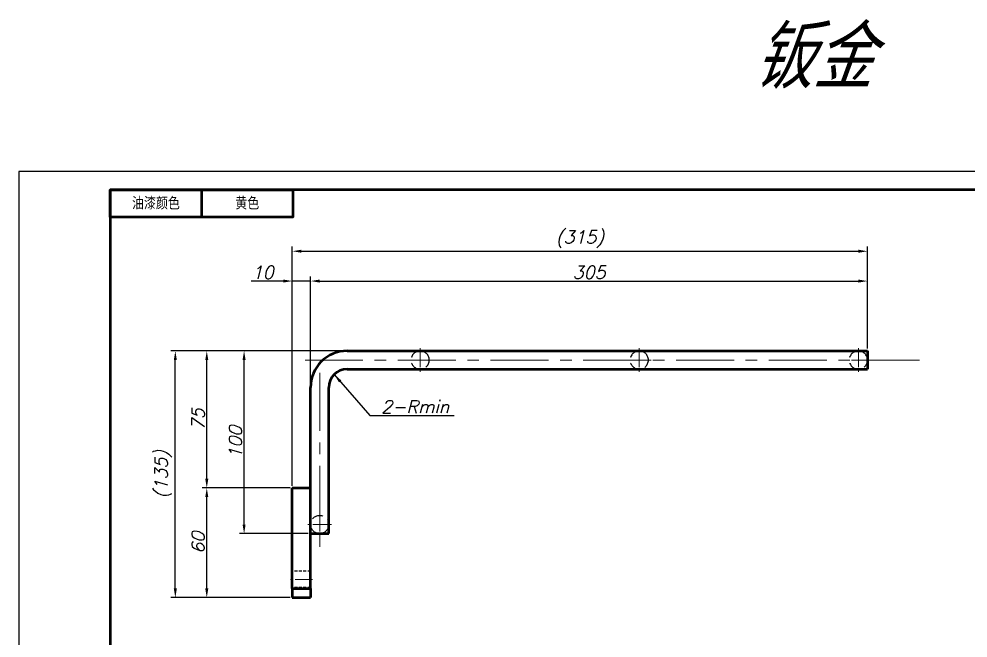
# Model space of a CAD drawing. Header units: inches. Extents: x 17901 to 26602, y 9673 to 14036.
# Drawn here: x 22639 to 23158, y 11559 to 11898 of the extents above; entities that cross this region are included whole.
import ezdxf

# ---------------------------------------------------------------- set-up
doc = ezdxf.new("R2010")
doc.units = ezdxf.units.IN
doc.header["$MEASUREMENT"] = 0
doc.linetypes.add('CENTER', pattern=[50.8, 31.75, -6.35, 6.35, -6.35])
doc.linetypes.add('DASHED2', pattern=[9.525, 6.35, -3.175])
for name, color, linetype, lineweight in [('中心线', 1, 'CENTER', 15), ('图框_内框线', 5, 'Continuous', 50), ('标注线', 3, 'Continuous', 25), ('粗实线', 7, 'Continuous', 50), ('虚线', 2, 'DASHED2', 25)]:
    doc.layers.add(name, color=color, linetype=linetype, lineweight=lineweight)
doc.styles.add('DIM', font='romans.shx', dxfattribs={"width": 0.8, "oblique": 20, "bigfont": 'bigfont.shx'})
doc.styles.add('DIM_FONT', font='romans.shx', dxfattribs={"oblique": 15})
doc.styles.add('仿宋体', font='FSGB2312.ttf', dxfattribs={"width": 0.8, "height": 3.5})
doc.dimstyles.new('幅面 1：2', dxfattribs={"dimscale": 2, "dimtxt": 3.5, "dimasz": 2.5, "dimexe": 1.25, "dimexo": 0.625, "dimtad": 1, "dimdsep": 46, "dimtxsty": 'DIM_FONT', "dimcen": 2.5, "dimclrd": 256, "dimclre": 256, "dimclrt": 256, "dimazin": 2, "dimtm": 1e-09, "dimtfac": 0.5, "dimtmove": 0, "dimatfit": 3, "dimfxl": 1, "dimlwd": -1, "dimarcsym": 0})
doc.dimstyles.new('幅面 1：2$0', dxfattribs={"dimscale": 2, "dimtxt": 3.5, "dimasz": 2.5, "dimexe": 1.25, "dimexo": 0.625, "dimtad": 1, "dimdsep": 46, "dimtxsty": 'DIM_FONT', "dimcen": 2.5, "dimclrd": 256, "dimclrt": 256, "dimadec": 0, "dimazin": 0, "dimtfac": 1, "dimtmove": 0, "dimatfit": 3, "dimfxl": 1, "dimlwd": -1, "dimarcsym": 0})

# ---------------------------------------------------------------- blocks, each defined once
blk = doc.blocks.new('*D598')
at = {"layer": 'Defpoints', "color": 0, "transparency": 16777216}
for p in [(23103.32, 11771.11), (23103.32, 11716.57), (22788.32, 11641.57)]:
    blk.add_point(p, dxfattribs=at)
at = {"layer": '标注线', "color": 0, "lineweight": -2, "transparency": 16777216}
for p, q in [((22788.32, 11642.82), (22788.32, 11773.61)), ((23103.32, 11717.82), (23103.32, 11773.61))]:
    blk.add_line(p, q, dxfattribs=at)
at = {"layer": '标注线', "transparency": 16777216}
blk.add_line((22793.32, 11771.11), (23098.32, 11771.11), dxfattribs=at)
for points in [[(22793.32, 11771.95), (22793.32, 11770.28), (22788.32, 11771.11)], [(23098.32, 11771.95), (23098.32, 11770.28), (23103.32, 11771.11)]]:
    blk.add_solid(points, dxfattribs=at)
at = {"layer": '标注线', "transparency": 16777216, "insert": (22945.82, 11777.7), "char_height": 7, "attachment_point": 5, "style": 'DIM_FONT'}
blk.add_mtext('(315)', dxfattribs=at)
blk = doc.blocks.new('*D599')
at = {"layer": 'Defpoints', "color": 0, "transparency": 16777216}
for p in [(23103.32, 11754.79), (23103.32, 11716.57), (22798.32, 11696.57)]:
    blk.add_point(p, dxfattribs=at)
at = {"layer": '标注线', "color": 0, "lineweight": -2, "transparency": 16777216}
for p, q in [((22798.32, 11697.82), (22798.32, 11757.29)), ((23103.32, 11717.82), (23103.32, 11757.29))]:
    blk.add_line(p, q, dxfattribs=at)
at = {"layer": '标注线', "transparency": 16777216}
blk.add_line((22803.32, 11754.79), (23098.32, 11754.79), dxfattribs=at)
for points in [[(22803.32, 11755.62), (22803.32, 11753.95), (22798.32, 11754.79)], [(23098.32, 11755.62), (23098.32, 11753.95), (23103.32, 11754.79)]]:
    blk.add_solid(points, dxfattribs=at)
at = {"layer": '标注线', "transparency": 16777216, "insert": (22950.82, 11759.54), "char_height": 7, "attachment_point": 5, "style": 'DIM_FONT'}
blk.add_mtext('305', dxfattribs=at)
blk = doc.blocks.new('*D600')
at = {"layer": 'Defpoints', "color": 0, "transparency": 16777216}
for p in [(22788.32, 11754.79), (22798.32, 11696.57), (22788.32, 11641.57)]:
    blk.add_point(p, dxfattribs=at)
at = {"layer": '标注线', "color": 0, "lineweight": -2, "transparency": 16777216}
for p, q in [((22788.32, 11642.82), (22788.32, 11757.29)), ((22798.32, 11697.82), (22798.32, 11757.29))]:
    blk.add_line(p, q, dxfattribs=at)
at = {"layer": '标注线', "transparency": 16777216}
for p, q in [((22783.32, 11754.79), (22765.82, 11754.79)), ((22798.32, 11754.79), (22788.32, 11754.79)), ((22803.32, 11754.79), (22808.32, 11754.79))]:
    blk.add_line(p, q, dxfattribs=at)
for points in [[(22783.32, 11755.62), (22783.32, 11753.95), (22788.32, 11754.79)], [(22803.32, 11755.62), (22803.32, 11753.95), (22798.32, 11754.79)]]:
    blk.add_solid(points, dxfattribs=at)
at = {"layer": '标注线', "transparency": 16777216, "insert": (22772.07, 11759.54), "char_height": 7, "attachment_point": 5, "style": 'DIM_FONT'}
blk.add_mtext('10', dxfattribs=at)
blk = doc.blocks.new('*D601')
at = {"layer": 'Defpoints', "color": 0, "transparency": 16777216}
for p in [(22724.25, 11716.57), (22818.32, 11716.57), (22788.32, 11581.57)]:
    blk.add_point(p, dxfattribs=at)
at = {"layer": '标注线', "color": 0, "lineweight": -2, "transparency": 16777216}
for p, q in [((22817.07, 11716.57), (22721.75, 11716.57)), ((22787.07, 11581.57), (22721.75, 11581.57))]:
    blk.add_line(p, q, dxfattribs=at)
at = {"layer": '标注线', "transparency": 16777216}
blk.add_line((22724.25, 11586.57), (22724.25, 11711.57), dxfattribs=at)
for points in [[(22723.42, 11711.57), (22725.08, 11711.57), (22724.25, 11716.57)], [(22723.42, 11586.57), (22725.08, 11586.57), (22724.25, 11581.57)]]:
    blk.add_solid(points, dxfattribs=at)
at = {"layer": '标注线', "transparency": 16777216, "insert": (22717.67, 11649.07), "char_height": 7, "attachment_point": 5, "rotation": 90, "style": 'DIM_FONT'}
blk.add_mtext('(135)', dxfattribs=at)
blk = doc.blocks.new('*D483')
at = {"layer": 'Defpoints', "color": 0, "transparency": 16777216}
for p in [(22741.47, 11641.57), (22788.32, 11641.57), (22788.32, 11581.57)]:
    blk.add_point(p, dxfattribs=at)
at = {"layer": '标注线', "color": 0, "lineweight": -2, "transparency": 16777216}
for p, q in [((22787.07, 11641.57), (22738.97, 11641.57)), ((22787.07, 11581.57), (22738.97, 11581.57))]:
    blk.add_line(p, q, dxfattribs=at)
at = {"layer": '标注线', "transparency": 16777216}
blk.add_line((22741.47, 11586.57), (22741.47, 11636.57), dxfattribs=at)
for points in [[(22740.64, 11636.57), (22742.3, 11636.57), (22741.47, 11641.57)], [(22740.64, 11586.57), (22742.3, 11586.57), (22741.47, 11581.57)]]:
    blk.add_solid(points, dxfattribs=at)
at = {"layer": '标注线', "transparency": 16777216, "insert": (22736.72, 11611.57), "char_height": 7, "attachment_point": 5, "rotation": 90, "style": 'DIM_FONT'}
blk.add_mtext('60', dxfattribs=at)
blk = doc.blocks.new('*D484')
at = {"layer": 'Defpoints', "color": 0, "transparency": 16777216}
for p in [(22741.47, 11716.57), (22818.32, 11716.57), (22788.32, 11641.57)]:
    blk.add_point(p, dxfattribs=at)
at = {"layer": '标注线', "color": 0, "lineweight": -2, "transparency": 16777216}
for p, q in [((22817.07, 11716.57), (22738.97, 11716.57)), ((22787.07, 11641.57), (22738.97, 11641.57))]:
    blk.add_line(p, q, dxfattribs=at)
at = {"layer": '标注线', "transparency": 16777216}
blk.add_line((22741.47, 11646.57), (22741.47, 11711.57), dxfattribs=at)
for points in [[(22740.64, 11711.57), (22742.3, 11711.57), (22741.47, 11716.57)], [(22740.64, 11646.57), (22742.3, 11646.57), (22741.47, 11641.57)]]:
    blk.add_solid(points, dxfattribs=at)
at = {"layer": '标注线', "transparency": 16777216, "insert": (22736.72, 11679.07), "char_height": 7, "attachment_point": 5, "rotation": 90, "style": 'DIM_FONT'}
blk.add_mtext('75', dxfattribs=at)
blk = doc.blocks.new('*D602')
at = {"layer": 'Defpoints', "color": 0, "transparency": 16777216}
for p in [(22761.91, 11716.57), (22818.32, 11716.57), (22798.32, 11616.57)]:
    blk.add_point(p, dxfattribs=at)
at = {"layer": '标注线', "color": 0, "lineweight": -2, "transparency": 16777216}
for p, q in [((22817.07, 11716.57), (22759.41, 11716.57)), ((22797.07, 11616.57), (22759.41, 11616.57))]:
    blk.add_line(p, q, dxfattribs=at)
at = {"layer": '标注线', "transparency": 16777216}
blk.add_line((22761.91, 11621.57), (22761.91, 11711.57), dxfattribs=at)
for points in [[(22761.07, 11711.57), (22762.74, 11711.57), (22761.91, 11716.57)], [(22761.07, 11621.57), (22762.74, 11621.57), (22761.91, 11616.57)]]:
    blk.add_solid(points, dxfattribs=at)
at = {"layer": '标注线', "transparency": 16777216, "insert": (22757.16, 11666.57), "char_height": 7, "attachment_point": 5, "rotation": 90, "style": 'DIM_FONT'}
blk.add_mtext('100', dxfattribs=at)

msp = doc.modelspace()

# ---------------------------------------------------------------- linework, layer by layer
at = {"layer": 'Defpoints'}
msp.add_lwpolyline([(22638.627, 11220.746), (23478.627, 11220.746), (23478.627, 11814.746), (22638.627, 11814.746)], close=True, dxfattribs=at)
at = {"layer": '中心线', "ltscale": 0.325}
for p, q in [((22858.32, 11718.066), (22858.32, 11705.066)), ((22978.32, 11718.066), (22978.32, 11705.066)), ((23098.32, 11718.066), (23098.32, 11705.066)), ((22864.82, 11711.566), (22851.82, 11711.566)), ((22984.82, 11711.566), (22971.82, 11711.566)), ((23104.82, 11711.566), (23091.82, 11711.566)), ((22803.32, 11628.066), (22803.32, 11615.066)), ((22809.82, 11621.566), (22796.82, 11621.566))]:
    msp.add_line(p, q, dxfattribs=at)
at = {"layer": '中心线'}
for p, q in [((23131.82, 11711.566), (22789.819, 11711.566)), ((22803.32, 11704.567), (22803.32, 11608.566))]:
    msp.add_line(p, q, dxfattribs=at)
at = {"layer": '中心线', "ltscale": 0.300012}
msp.add_line((22799.32, 11591.566), (22787.319, 11591.566), dxfattribs=at)
at = {"layer": '图框_内框线'}
msp.add_line((22738.627, 11804.746), (22738.627, 11789.746), dxfattribs=at)
for points in [[(22688.627, 11804.746), (22788.627, 11804.746), (22788.627, 11789.746), (22688.627, 11789.746)], [(22688.627, 11230.746), (23468.627, 11230.746), (23468.627, 11804.746), (22688.627, 11804.746)]]:
    msp.add_lwpolyline(points, close=True, dxfattribs=at)
at = {"layer": '粗实线'}
for p, q in [((22818.32, 11716.566), (23103.32, 11716.566)), ((22818.32, 11716.566), (23103.32, 11716.566)), ((22818.32, 11706.566), (23103.32, 11706.566)), ((22798.32, 11616.566), (22798.32, 11696.566)), ((22808.32, 11616.566), (22808.32, 11696.566)), ((22808.32, 11616.566), (22808.32, 11696.566)), ((22788.32, 11586.566), (22788.32, 11641.566)), ((22798.32, 11586.566), (22798.32, 11641.566))]:
    msp.add_line(p, q, dxfattribs=at)
at = {"layer": '粗实线', "ltscale": 0.25}
for p, q in [((23103.32, 11716.566), (23103.32, 11706.566)), ((22788.32, 11641.566), (22798.32, 11641.566)), ((22798.32, 11616.566), (22808.32, 11616.566)), ((22788.32, 11586.566), (22798.32, 11586.566)), ((22788.32, 11581.566), (22798.32, 11581.566))]:
    msp.add_line(p, q, dxfattribs=at)
at = {"layer": '粗实线', "ltscale": 0.125}
for p, q in [((22788.32, 11586.566), (22788.32, 11581.566)), ((22798.32, 11586.566), (22798.32, 11581.566))]:
    msp.add_line(p, q, dxfattribs=at)
at = {"layer": '粗实线'}
for centre, radius, start, end in [((22818.32, 11696.566), 20, 90, 180), ((22818.32, 11696.566), 20, 90, 180), ((22858.32, 11711.566), 5, 89.93091, 90.06908), ((22978.32, 11711.566), 5, 89.93091, 90.06909), ((23098.32, 11711.566), 5, 89.93091, 90.06909), ((22818.32, 11696.566), 10, 90, 180)]:
    msp.add_arc(centre, radius, start, end, dxfattribs=at)
at = {"layer": '虚线'}
for p, q in [((22818.32, 11706.566), (23103.32, 11706.566)), ((22798.32, 11616.566), (22798.32, 11696.566))]:
    msp.add_line(p, q, dxfattribs=at)
at = {"layer": '虚线', "ltscale": 0.25}
for p, q in [((22798.32, 11596.066), (22788.32, 11596.066)), ((22798.32, 11596.066), (22788.32, 11596.066)), ((22798.32, 11587.066), (22788.32, 11587.066)), ((22798.32, 11587.066), (22788.32, 11587.066)), ((22798.32, 11586.566), (22788.32, 11586.566))]:
    msp.add_line(p, q, dxfattribs=at)
at = {"layer": '虚线'}
msp.add_circle((22803.32, 11621.566), 5, dxfattribs=at)
for centre, radius, start, end in [((22858.32, 11711.566), 5, 90.06908, 0), ((22858.32, 11711.566), 5, 0, 89.93091), ((22978.32, 11711.566), 5, 90.06909, 0), ((22978.32, 11711.566), 5, 0, 89.93091), ((23098.32, 11711.566), 5, 90.06909, 0), ((23098.32, 11711.566), 5, 0, 89.93091), ((22818.32, 11696.566), 10, 90, 180)]:
    msp.add_arc(centre, radius, start, end, dxfattribs=at)

# ---------------------------------------------------------------- texts
at = {"layer": '标注线'}
for s, insert, char_height, width, attachment_point, style in [('{\\fMicrosoft YaHei|b0|i0|c134|p34;钣金}', (23040.798, 11893.449), 30, 303.82784, 1, 'DIM'), ('油漆颜色', (22713.627, 11797.246), 6, 50, 5, '仿宋体'), ('{\\fSimSun|b0|i0|c134|p2;黄色}', (22763.627, 11797.246), 6, 50, 5, '仿宋体')]:
    msp.add_mtext(s, dxfattribs=dict(at, insert=insert, char_height=char_height, width=width, attachment_point=attachment_point, style=style))
at = {"layer": '标注线', "insert": (22836.986, 11682.514), "char_height": 7, "attachment_point": 7, "style": 'DIM_FONT'}
msp.add_mtext('2-Rmin', dxfattribs=at)

# ---------------------------------------------------------------- dimensions: what is measured, and where the dimension line sits
at = {"layer": '标注线'}
dim = msp.add_linear_dim(base=(23103.32, 11771.112), p1=(22788.32, 11641.566), p2=(23103.32, 11716.566), dimstyle='幅面 1：2$0', override={"dimpost": '(<>)'}, dxfattribs=at)
dim.commit()
dim.dimension.update_dxf_attribs({"geometry": '*D598', "text_midpoint": (22945.82, 11777.695)})
for base, p2, picture, middle in [((22788.32, 11754.786), (22788.32, 11641.566), '*D600', (22772.07, 11759.536)), ((23103.32, 11754.786), (23103.32, 11716.566), '*D599', (22950.82, 11759.536))]:
    dim = msp.add_linear_dim(base=base, p1=(22798.32, 11696.566), p2=p2, dimstyle='幅面 1：2$0', dxfattribs=at)
    dim.commit()
    dim.dimension.update_dxf_attribs({"geometry": picture, "text_midpoint": middle})
dim = msp.add_linear_dim(base=(22724.25, 11716.566), p1=(22788.32, 11581.566), p2=(22818.32, 11716.566), angle=90, dimstyle='幅面 1：2$0', override={"dimpost": '(<>)'}, dxfattribs=at)
dim.commit()
dim.dimension.update_dxf_attribs({"geometry": '*D601', "text_midpoint": (22717.667, 11649.066)})
for base, p1, p2, picture, middle in [((22741.47, 11716.566), (22788.32, 11641.566), (22818.32, 11716.566), '*D484', (22736.72, 11679.066)), ((22761.907, 11716.566), (22798.32, 11616.566), (22818.32, 11716.566), '*D602', (22757.157, 11666.566)), ((22741.47, 11641.566), (22788.32, 11581.566), (22788.32, 11641.566), '*D483', (22736.72, 11611.566))]:
    dim = msp.add_linear_dim(base=base, p1=p1, p2=p2, angle=90, dimstyle='幅面 1：2$0', dxfattribs=at)
    dim.commit()
    dim.dimension.update_dxf_attribs({"geometry": picture, "text_midpoint": middle})

# ---------------------------------------------------------------- leaders
at = {"layer": '标注线', "annotation_type": 0, "has_hookline": 1, "hookline_direction": 0, "text_width": 39.893}
msp.add_leader([(22811.249, 11703.638), (22830.736, 11681.264), (22835.736, 11681.264)], dimstyle='幅面 1：2', override={"dimgap": 0.625, "dimtad": 1}, dxfattribs=at)

doc.saveas('drawing.dxf')
